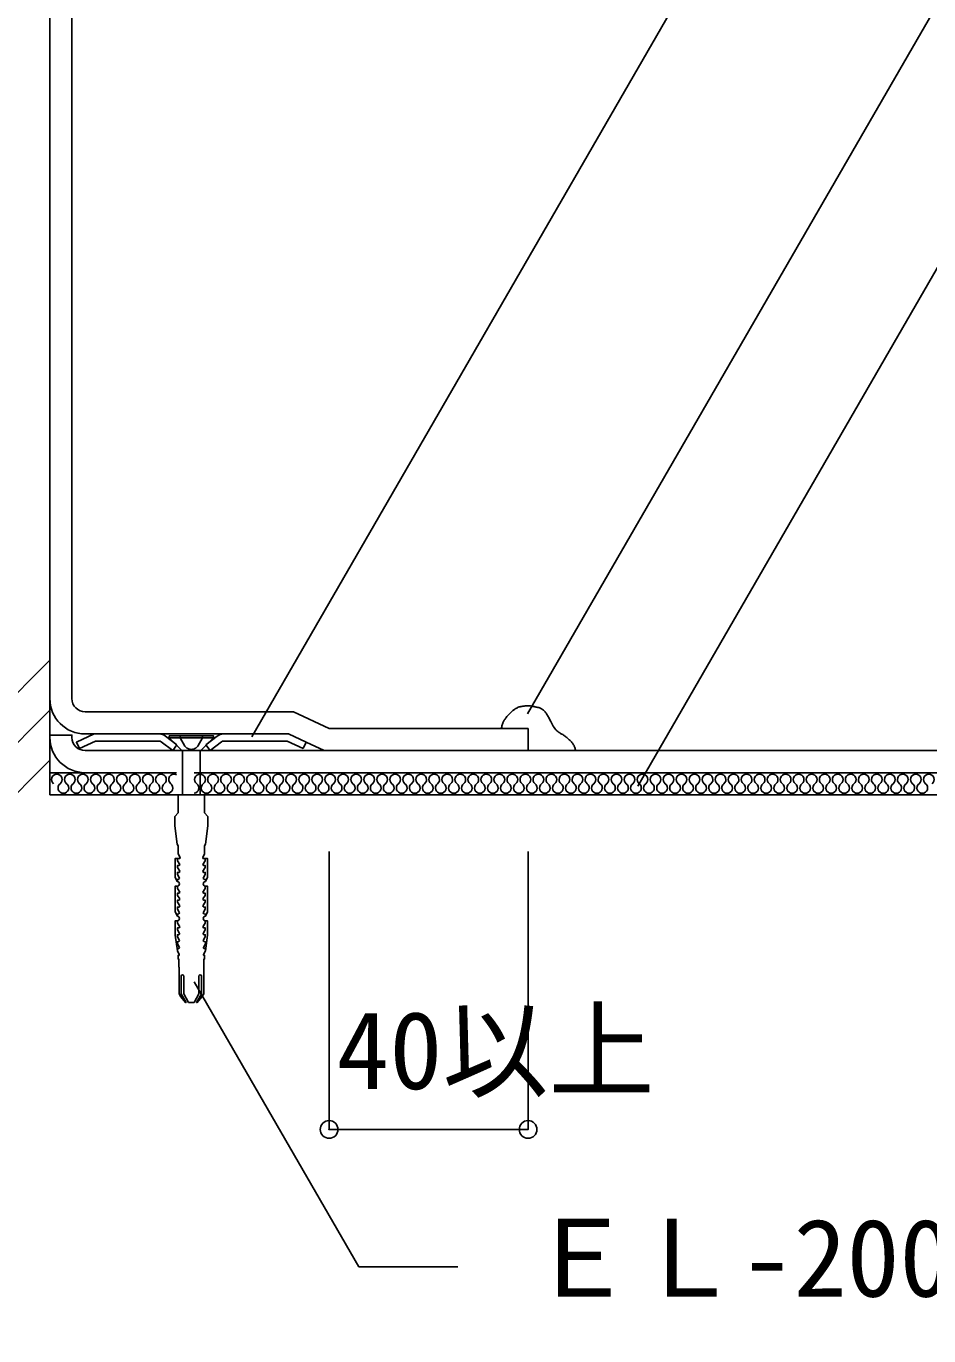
# Model space of a CAD drawing. Units: millimetres, scale not verified. Extents: x -591 to 689, y -980 to 988.
# Drawn here: x -326.2 to -122, y 265.8 to 562.2 of the extents above; entities that cross this region are included whole.
import ezdxf
from ezdxf.enums import TextEntityAlignment as Align

# ---------------------------------------------------------------- set-up
doc = ezdxf.new("R2010")
doc.units = ezdxf.units.MM
doc.header["$LTSCALE"] = 8
doc.header["$PDMODE"] = 32
doc.header["$PDSIZE"] = 4
doc.linetypes.add('DASHED3', pattern=[4, 3, -1])
for name, color, linetype in [('4-2', 7, 'Continuous'), ('4-4', 2, 'Continuous'), ('4-6', 2, 'Continuous'), ('4-7', 7, 'Continuous'), ('4-A', 7, 'Continuous'), ('4-B', 7, 'Continuous'), ('4-D', 4, 'Continuous'), ('4-E', 4, 'Continuous')]:
    doc.layers.add(name, color=color, linetype=linetype)
doc.styles.add('ＭＳ ゴシック', font='')
doc.styles.get('ＭＳ ゴシック').set_extended_font_data('MS Gothic')

msp = doc.modelspace()

# ---------------------------------------------------------------- linework, layer by layer
at = {"layer": '4-2'}
for p, q in [((-320.841, 778.231), (-320.841, 388.231)), ((-310.826, 401.999), (-312.841, 401.999)), ((-262.826, 400.134), (-258.745, 398.231)), ((-312.841, 398.231), (-212.657, 398.231)), ((-320.841, 393.231), (-292.161, 393.231)), ((-288.161, 393.231), (569.159, 393.231)), ((-320.841, 388.231), (569.159, 388.231))]:
    msp.add_line(p, q, dxfattribs=at)
at = {"layer": '4-2', "color": 2}
msp.add_line((-315.841, 409.999), (-315.841, 778.231), dxfattribs=at)
at = {"layer": '4-2'}
for points in [[(-218.654, 403.231), (-218.636, 403.362), (-218.603, 403.587), (-218.565, 403.81), (-218.52, 404.031), (-218.464, 404.247), (-218.395, 404.459), (-218.348, 404.579), (-218.307, 404.671), (-218.229, 404.827), (-218.142, 404.979), (-218.047, 405.127), (-217.947, 405.273), (-217.842, 405.415), (-217.78, 405.497), (-217.706, 405.591), (-217.576, 405.752), (-217.443, 405.91), (-217.308, 406.065), (-217.17, 406.219), (-217.031, 406.37), (-216.95, 406.458), (-216.864, 406.549), (-216.715, 406.705), (-216.563, 406.858), (-216.408, 407.008), (-216.25, 407.154), (-216.086, 407.296), (-215.989, 407.375), (-215.901, 407.444), (-215.747, 407.558), (-215.588, 407.666), (-215.424, 407.767), (-215.257, 407.86), (-215.085, 407.943), (-214.984, 407.987), (-214.87, 408.032), (-214.67, 408.099), (-214.466, 408.155), (-214.26, 408.203)], [(-214.26, 408.203), (-214.05, 408.242), (-213.84, 408.276), (-213.717, 408.293), (-213.568, 408.312), (-213.312, 408.339), (-213.056, 408.357), (-212.8, 408.367), (-212.544, 408.365), (-212.29, 408.351), (-212.144, 408.337), (-212.037, 408.323), (-211.852, 408.294), (-211.668, 408.26), (-211.484, 408.222), (-211.3, 408.182), (-211.115, 408.141), (-211.008, 408.118), (-210.886, 408.093), (-210.675, 408.049), (-210.465, 408.003), (-210.258, 407.951), (-210.056, 407.888), (-209.859, 407.813), (-209.749, 407.761), (-209.649, 407.708), (-209.484, 407.605), (-209.326, 407.488), (-209.175, 407.36), (-209.032, 407.223), (-208.896, 407.078), (-208.821, 406.991), (-208.736, 406.888), (-208.598, 406.707), (-208.468, 406.521), (-208.345, 406.33), (-208.227, 406.137), (-208.114, 405.94), (-208.05, 405.826), (-207.983, 405.703)], [(-207.983, 405.703), (-207.869, 405.489), (-207.757, 405.275), (-207.646, 405.06), (-207.535, 404.844), (-207.424, 404.628), (-207.359, 404.503), (-207.271, 404.334), (-207.114, 404.044), (-206.95, 403.76), (-206.775, 403.483), (-206.587, 403.216), (-206.381, 402.963), (-206.253, 402.824), (-206.207, 402.777), (-206.126, 402.698), (-206.041, 402.621), (-205.955, 402.547), (-205.866, 402.476), (-205.774, 402.408), (-205.72, 402.37), (-205.631, 402.311), (-205.472, 402.214), (-205.311, 402.123), (-205.148, 402.034), (-204.985, 401.945), (-204.825, 401.853), (-204.733, 401.797), (-204.641, 401.738), (-204.485, 401.63), (-204.332, 401.517), (-204.183, 401.4), (-204.035, 401.28), (-203.889, 401.158), (-203.805, 401.086), (-203.699, 400.997), (-203.517, 400.842), (-203.338, 400.684), (-203.163, 400.523), (-202.993, 400.357)], [(-315.841, 401.231), (-315.841, 401.731), (-320.841, 401.731)], [(-202.993, 400.357), (-202.83, 400.183), (-202.738, 400.079), (-202.687, 400.017), (-202.6, 399.908), (-202.518, 399.795), (-202.44, 399.68), (-202.368, 399.561), (-202.301, 399.44), (-202.265, 399.368), (-202.218, 399.267), (-202.146, 399.088), (-202.084, 398.905), (-202.03, 398.719), (-201.981, 398.531), (-201.935, 398.341), (-201.909, 398.231)]]:
    msp.add_lwpolyline(points, dxfattribs=at)
for centre, radius in [((-312.841, 409.999), 8), ((-312.841, 401.231), 8), ((-312.841, 401.231), 3)]:
    msp.add_arc(centre, radius, 180, 270, dxfattribs=at)
at = {"layer": '4-4'}
for p, q in [((-312.841, 406.999), (-265.718, 406.999)), ((-265.718, 406.999), (-257.637, 403.231)), ((-257.637, 403.231), (-212.657, 403.231)), ((-212.657, 403.231), (-212.657, 398.231)), ((-212.657, 398.231), (-66.513, 398.231))]:
    msp.add_line(p, q, dxfattribs=at)
msp.add_arc((-312.841, 409.999), 3, 180, 270, dxfattribs=at)
at = {"layer": '4-6'}
for p, q in [((-310.471, 400.399), (-314.15, 398.684)), ((-296.142, 401.999), (-310.826, 401.999)), ((-296.142, 400.399), (-310.471, 400.399)), ((-295.655, 400.233), (-293.052, 398.231)), ((-294.679, 401.502), (-292.076, 399.499)), ((-282.973, 401.502), (-285.576, 399.499)), ((-281.997, 400.233), (-284.6, 398.231)), ((-281.51, 401.999), (-266.826, 401.999)), ((-281.51, 400.399), (-267.181, 400.399)), ((-267.181, 400.399), (-263.502, 398.684)), ((-266.826, 401.999), (-262.826, 400.134)), ((-262.826, 400.134), (-263.502, 398.684)), ((-292.076, 399.499), (-293.052, 398.231)), ((-285.576, 399.499), (-284.6, 398.231))]:
    msp.add_line(p, q, dxfattribs=at)
at = {"layer": '4-6', "color": 4}
for p, q in [((-281.51, 401.999), (-296.142, 401.999)), ((-293.052, 398.231), (-284.6, 398.231))]:
    msp.add_line(p, q, dxfattribs=at)
at = {"layer": '4-6'}
msp.add_lwpolyline([(-310.826, 401.999), (-314.826, 400.134), (-314.15, 398.684)], dxfattribs=at)
for centre, radius, start, end in [((-296.142, 399.599), 2.4, 52.43141, 90), ((-296.142, 399.599), 0.8, 52.43141, 90), ((-281.51, 399.599), 2.4, 90, 127.56859), ((-281.51, 399.599), 0.8, 90, 127.56859)]:
    msp.add_arc(centre, radius, start, end, dxfattribs=at)
at = {"layer": '4-7'}
for p, q in [((-293.826, 401.606), (-293.826, 401.106)), ((-293.826, 401.106), (-290.951, 398.231)), ((-283.826, 401.106), (-293.826, 401.106)), ((-283.826, 401.106), (-286.701, 398.231)), ((-286.701, 398.231), (-290.951, 398.231)), ((-290.826, 398.231), (-290.826, 388.231)), ((-286.826, 398.231), (-286.826, 388.231)), ((-291.995, 368.607), (-291.995, 368.607)), ((-291.995, 368.607), (-291.995, 368.607)), ((-285.657, 368.607), (-285.657, 368.607)), ((-285.657, 368.607), (-285.657, 368.607)), ((-291.995, 352.94), (-291.562, 352.115)), ((-285.657, 352.94), (-286.09, 352.115))]:
    msp.add_line(p, q, dxfattribs=at)
at = {"layer": '4-7', "linetype": 'DASHED3'}
for p, q in [((-291.376, 401.106), (-291.376, 401.606)), ((-291.376, 401.106), (-290.293, 399.231)), ((-286.276, 401.106), (-287.359, 399.231)), ((-286.276, 401.106), (-286.276, 401.606))]:
    msp.add_line(p, q, dxfattribs=at)
at = {"layer": '4-7'}
for points in [[(-283.826, 401.106), (-283.826, 401.606), (-293.826, 401.606)], [(-291.826, 384.136), (-291.826, 388.231), (-288.826, 388.231)], [(-285.826, 384.136), (-285.826, 388.231), (-288.826, 388.231)], [(-291.826, 384.136), (-292.576, 383.311), (-292.576, 381.212), (-292.028, 377.095), (-291.786, 376.687), (-291.826, 376.687), (-291.826, 374.873), (-291.393, 374.049)], [(-285.826, 384.136), (-285.076, 383.311), (-285.076, 381.212), (-285.624, 377.095), (-285.866, 376.687), (-285.826, 376.687), (-285.826, 374.873), (-286.259, 374.049)], [(-291.523, 373.801), (-292.501, 373.801), (-292.501, 369.568), (-292, 368.607), (-291.995, 368.607)], [(-291.455, 372.482), (-291.962, 373.307), (-291.962, 373.801)], [(-286.197, 372.482), (-285.69, 373.307), (-285.69, 373.801)], [(-286.129, 373.801), (-285.151, 373.801), (-285.151, 369.568), (-285.652, 368.607), (-285.657, 368.607)], [(-291.455, 370.915), (-291.962, 371.74), (-291.962, 372.217), (-291.613, 372.235)], [(-291.512, 369.349), (-291.962, 370.173), (-291.962, 370.651), (-291.614, 370.668)], [(-286.197, 370.915), (-285.69, 371.74), (-285.69, 372.217), (-286.039, 372.235)], [(-286.14, 369.349), (-285.69, 370.173), (-285.69, 370.651), (-286.038, 370.668)], [(-291.962, 367.535), (-292.501, 367.535), (-292.501, 361.737), (-291.995, 360.773)], [(-291.995, 368.607), (-291.991, 369.084), (-291.674, 369.101)], [(-291.455, 366.215), (-291.962, 367.04), (-291.962, 367.535)], [(-286.197, 366.215), (-285.69, 367.04), (-285.69, 367.535)], [(-285.657, 368.607), (-285.661, 369.084), (-285.978, 369.101)], [(-285.69, 367.535), (-285.151, 367.535), (-285.151, 361.737), (-285.657, 360.773)], [(-291.455, 364.649), (-291.962, 365.473), (-291.962, 365.951), (-291.614, 365.968)], [(-286.197, 364.649), (-285.69, 365.473), (-285.69, 365.951), (-286.038, 365.968)], [(-291.455, 363.082), (-291.962, 363.907), (-291.962, 364.384), (-291.614, 364.401)], [(-291.512, 361.515), (-291.962, 362.34), (-291.962, 362.817), (-291.614, 362.835)], [(-286.197, 363.082), (-285.69, 363.907), (-285.69, 364.384), (-286.038, 364.401)], [(-286.14, 361.515), (-285.69, 362.34), (-285.69, 362.817), (-286.038, 362.835)], [(-291.962, 359.701), (-292.501, 359.701), (-292.501, 356.453), (-291.995, 352.94), (-291.995, 353.417), (-291.686, 353.435)], [(-291.995, 360.773), (-291.991, 361.251), (-291.671, 361.268)], [(-291.455, 358.382), (-291.962, 359.207), (-291.962, 359.701)], [(-286.197, 358.382), (-285.69, 359.207), (-285.69, 359.701)], [(-285.657, 360.773), (-285.661, 361.251), (-285.982, 361.268)], [(-285.69, 359.701), (-285.151, 359.701), (-285.151, 356.453), (-285.657, 352.94), (-285.658, 353.417), (-285.966, 353.435)], [(-291.519, 355.249), (-291.983, 356.073), (-291.979, 356.551), (-291.644, 356.568)], [(-291.487, 356.815), (-291.967, 357.64), (-291.962, 358.117), (-291.614, 358.135)], [(-286.165, 356.815), (-285.685, 357.64), (-285.69, 358.117), (-286.038, 358.135)], [(-286.133, 355.249), (-285.669, 356.073), (-285.673, 356.551), (-286.008, 356.568)], [(-291.541, 353.682), (-291.992, 354.507), (-291.99, 354.984), (-291.667, 355.001)], [(-286.111, 353.682), (-285.66, 354.507), (-285.662, 354.984), (-285.985, 355.001)], [(-291.692, 351.868), (-291.826, 351.868), (-291.826, 351.085), (-291.676, 351.085), (-291.676, 349.477), (-291.67, 349.477)], [(-285.96, 351.868), (-285.826, 351.868), (-285.826, 351.085), (-285.976, 351.085), (-285.976, 349.477), (-285.982, 349.477)], [(-291.619, 349.147), (-291.619, 343.196), (-291.179, 342.545), (-290.176, 341.231), (-290.027, 341.231), (-291.112, 343.196), (-291.112, 347.168)], [(-290.528, 347.168), (-290.528, 343.196), (-289.443, 341.231), (-288.826, 341.231)], [(-287.124, 347.168), (-287.124, 343.196), (-288.209, 341.231), (-288.826, 341.231)], [(-286.033, 349.147), (-286.033, 343.196), (-286.473, 342.545), (-287.476, 341.231), (-287.625, 341.231), (-286.54, 343.196), (-286.54, 347.168)]]:
    msp.add_lwpolyline(points, dxfattribs=at)
at = {"layer": '4-7', "linetype": 'DASHED3'}
msp.add_arc((-288.826, 400.342), 1.84, 217.11751, 322.88248, dxfattribs=at)
at = {"layer": '4-7'}
for centre, major_axis, start_param, end_param in [((-291.534, 373.973), (0, -0.172), 0.06848, 2.1628795), ((-286.118, 373.973), (0, -0.172), 4.1203058, 6.2147054), ((-291.662, 372.458), (0, -0.229), 0.2312026, 1.6765256), ((-291.662, 370.891), (0, -0.229), 0.2312026, 1.6765256), ((-285.99, 372.458), (0, -0.229), 4.6066597, 6.0519827), ((-285.99, 370.891), (0, -0.229), 4.6066597, 6.0519827), ((-292.016, 368.071), (0, -0.536), 0.0442118, 3.0973809), ((-291.719, 369.324), (0, -0.229), 0.2312026, 1.6765256), ((-285.933, 369.324), (0, -0.229), 4.6066597, 6.0519827), ((-285.636, 368.071), (0, -0.536), 3.1858044, 6.2389735), ((-291.662, 366.191), (0, -0.229), 0.2312026, 1.6765256), ((-291.662, 364.624), (0, -0.229), 0.2312026, 1.6765256), ((-285.99, 366.191), (0, -0.229), 4.6066597, 6.0519827), ((-285.99, 364.624), (0, -0.229), 4.6066597, 6.0519827), ((-291.662, 363.058), (0, -0.229), 0.2312026, 1.6765256), ((-285.99, 363.058), (0, -0.229), 4.6066597, 6.0519827), ((-292.016, 360.237), (0, -0.536), 0.0442118, 3.0973809), ((-291.719, 361.491), (0, -0.229), 0.2312026, 1.6765256), ((-285.933, 361.491), (0, -0.229), 4.6066597, 6.0519827), ((-285.636, 360.237), (0, -0.536), 3.1858044, 6.2389735), ((-291.694, 356.791), (0, -0.229), 0.2312026, 1.6765256), ((-291.662, 358.358), (0, -0.229), 0.2312026, 1.6765256), ((-285.99, 358.358), (0, -0.229), 4.6066597, 6.0519827), ((-285.958, 356.791), (0, -0.229), 4.6066597, 6.0519827), ((-291.749, 353.658), (0, -0.229), 0.2312026, 1.6765256), ((-291.726, 355.224), (0, -0.229), 0.2312026, 1.6765256), ((-285.926, 355.224), (0, -0.229), 4.6066597, 6.0519827), ((-285.903, 353.658), (0, -0.229), 4.6066597, 6.0519827), ((-291.705, 352.041), (0, -0.174), 0.0818475, 2.1771705), ((-285.947, 352.041), (0, -0.174), 4.1060148, 6.2013378), ((-292.346, 349.183), (0, -0.8), 1.5261677, 1.947508), ((-290.82, 347.158), (0, -0.321), 1.5390306, 4.6806232), ((-286.832, 347.158), (0, -0.321), 1.6025621, 4.7441547), ((-285.306, 349.183), (0, -0.8), 4.3356773, 4.7570176)]:
    msp.add_ellipse(centre, major_axis=major_axis, ratio=0.909574, start_param=start_param, end_param=end_param, dxfattribs=at)
at = {"layer": '4-A'}
for p, q in [((-275.175, 401.354), (-146.207, 624.734)), ((-212.778, 406.542), (-109.9, 584.734)), ((-187.84, 390.208), (-98.625, 544.734)), ((-288.189, 345.899), (-250.945, 281.39)), ((-228.565, 281.39), (-250.945, 281.39))]:
    msp.add_line(p, q, dxfattribs=at)
at = {"layer": '4-B'}
for p, q in [((-257.661, 312.496), (-257.661, 375.423)), ((-212.657, 312.496), (-212.657, 375.423)), ((-257.661, 312.496), (-212.657, 312.496))]:
    msp.add_line(p, q, dxfattribs=at)
at = {"layer": '4-B', "color": 1}
for p in [(-257.661, 312.496), (-212.657, 312.496)]:
    msp.add_point(p, dxfattribs=at)
at = {"layer": '4-D'}
for centre, start, end in [((-319.252, 391.689), 307.52351, 232.47649), ((-316.309, 391.689), 307.52351, 232.47649), ((-313.365, 391.689), 307.52351, 232.47649), ((-310.421, 391.689), 307.52351, 232.47649), ((-307.477, 391.689), 307.52351, 232.47649), ((-304.533, 391.689), 307.52351, 232.47649), ((-301.589, 391.689), 307.52351, 232.47649), ((-298.645, 391.689), 307.52351, 232.47649), ((-295.701, 391.689), 307.52351, 232.47649), ((-292.757, 391.689), 60.44214, 232.47649), ((-286.869, 391.689), 307.52351, 232.47649), ((-283.925, 391.689), 307.52351, 232.47649), ((-280.982, 391.689), 307.52351, 232.47649), ((-278.038, 391.689), 307.52351, 232.47649), ((-275.094, 391.689), 307.52351, 232.47649), ((-272.15, 391.689), 307.52351, 232.47649), ((-269.206, 391.689), 307.52351, 232.47649), ((-266.262, 391.689), 307.52351, 232.47649), ((-263.318, 391.689), 307.52351, 232.47649), ((-260.374, 391.689), 307.52351, 232.47649), ((-257.43, 391.689), 307.52351, 232.47649), ((-254.486, 391.689), 307.52351, 232.47649), ((-251.542, 391.689), 307.52351, 232.47649), ((-248.598, 391.689), 307.52351, 232.47649), ((-245.654, 391.689), 307.52351, 232.47649), ((-242.711, 391.689), 307.52351, 232.47649), ((-239.767, 391.689), 307.52351, 232.47649), ((-236.823, 391.689), 307.52351, 232.47649), ((-233.879, 391.689), 307.52351, 232.47649), ((-230.935, 391.689), 307.52351, 232.47649), ((-227.991, 391.689), 307.52351, 232.47649), ((-225.047, 391.689), 307.52351, 232.47649), ((-222.103, 391.689), 307.52351, 232.47649), ((-219.159, 391.689), 307.52351, 232.47649), ((-216.215, 391.689), 307.52351, 232.47649), ((-213.271, 391.689), 307.52351, 232.47649), ((-210.327, 391.689), 307.52351, 232.47649), ((-207.384, 391.689), 307.52351, 232.47649), ((-204.44, 391.689), 307.52351, 232.47649), ((-201.496, 391.689), 307.52351, 232.47649), ((-198.552, 391.689), 307.52351, 232.47649), ((-195.608, 391.689), 307.52351, 232.47649), ((-192.664, 391.689), 307.52351, 232.47649), ((-189.72, 391.689), 307.52351, 232.47649), ((-186.776, 391.689), 307.52351, 232.47649), ((-183.832, 391.689), 307.52351, 232.47649), ((-180.888, 391.689), 307.52351, 232.47649), ((-177.944, 391.689), 307.52351, 232.47649), ((-175, 391.689), 307.52351, 232.47649), ((-172.056, 391.689), 307.52351, 232.47649), ((-169.113, 391.689), 307.52351, 232.47649), ((-166.169, 391.689), 307.52351, 232.47649), ((-163.225, 391.689), 307.52351, 232.47649), ((-160.281, 391.689), 307.52351, 232.47649), ((-157.337, 391.689), 307.52351, 232.47649), ((-154.393, 391.689), 307.52351, 232.47649), ((-151.449, 391.689), 307.52351, 232.47649), ((-148.505, 391.689), 307.52351, 232.47649), ((-145.561, 391.689), 307.52351, 232.47649), ((-142.617, 391.689), 307.52351, 232.47649), ((-139.673, 391.689), 307.52351, 232.47649), ((-136.729, 391.689), 307.52351, 232.47649), ((-133.786, 391.689), 307.52351, 232.47649), ((-130.842, 391.689), 307.52351, 232.47649), ((-127.898, 391.689), 307.52351, 232.47649), ((-124.954, 391.689), 307.52351, 232.47649), ((-122.01, 391.689), 307.52351, 232.47649), ((-317.781, 389.773), 127.52351, 52.47649), ((-314.837, 389.773), 127.52351, 52.47649), ((-311.893, 389.773), 127.52351, 52.47649), ((-308.949, 389.773), 127.52351, 52.47649), ((-306.005, 389.773), 127.52351, 52.47649), ((-303.061, 389.773), 127.52351, 52.47649), ((-300.117, 389.773), 127.52351, 52.47649), ((-297.173, 389.773), 127.52351, 52.47649), ((-294.229, 389.773), 127.52351, 52.47649), ((-288.341, 389.773), 278.57624, 52.47649), ((-285.397, 389.773), 127.52351, 52.47649), ((-282.453, 389.773), 127.52351, 52.47649), ((-279.51, 389.773), 127.52351, 52.47649), ((-276.566, 389.773), 127.52351, 52.47649), ((-273.622, 389.773), 127.52351, 52.47649), ((-270.678, 389.773), 127.52351, 52.47649), ((-267.734, 389.773), 127.52351, 52.47649), ((-264.79, 389.773), 127.52351, 52.47649), ((-261.846, 389.773), 127.52351, 52.47649), ((-258.902, 389.773), 127.52351, 52.47649), ((-255.958, 389.773), 127.52351, 52.47649), ((-253.014, 389.773), 127.52351, 52.47649), ((-250.07, 389.773), 127.52351, 52.47649), ((-247.126, 389.773), 127.52351, 52.47649), ((-244.183, 389.773), 127.52351, 52.47649), ((-241.239, 389.773), 127.52351, 52.47649), ((-238.295, 389.773), 127.52351, 52.47649), ((-235.351, 389.773), 127.52351, 52.47649), ((-232.407, 389.773), 127.52351, 52.47649), ((-229.463, 389.773), 127.52351, 52.47649), ((-226.519, 389.773), 127.52351, 52.47649), ((-223.575, 389.773), 127.52351, 52.47649), ((-220.631, 389.773), 127.52351, 52.47649), ((-217.687, 389.773), 127.52351, 52.47649), ((-214.743, 389.773), 127.52351, 52.47649), ((-211.799, 389.773), 127.52351, 52.47649), ((-208.855, 389.773), 127.52351, 52.47649), ((-205.912, 389.773), 127.52351, 52.47649), ((-202.968, 389.773), 127.52351, 52.47649), ((-200.024, 389.773), 127.52351, 52.47649), ((-197.08, 389.773), 127.52351, 52.47649), ((-194.136, 389.773), 127.52351, 52.47649), ((-191.192, 389.773), 127.52351, 52.47649), ((-188.248, 389.773), 127.52351, 52.47649), ((-185.304, 389.773), 127.52351, 52.47649), ((-182.36, 389.773), 127.52351, 52.47649), ((-179.416, 389.773), 127.52351, 52.47649), ((-176.472, 389.773), 127.52351, 52.47649), ((-173.528, 389.773), 127.52351, 52.47649), ((-170.585, 389.773), 127.52351, 52.47649), ((-167.641, 389.773), 127.52351, 52.47649), ((-164.697, 389.773), 127.52351, 52.47649), ((-161.753, 389.773), 127.52351, 52.47649), ((-158.809, 389.773), 127.52351, 52.47649), ((-155.865, 389.773), 127.52351, 52.47649), ((-152.921, 389.773), 127.52351, 52.47649), ((-149.977, 389.773), 127.52351, 52.47649), ((-147.033, 389.773), 127.52351, 52.47649), ((-144.089, 389.773), 127.52351, 52.47649), ((-141.145, 389.773), 127.52351, 52.47649), ((-138.201, 389.773), 127.52351, 52.47649), ((-135.257, 389.773), 127.52351, 52.47649), ((-132.314, 389.773), 127.52351, 52.47649), ((-129.37, 389.773), 127.52351, 52.47649), ((-126.426, 389.773), 127.52351, 52.47649), ((-123.482, 389.773), 127.52351, 52.47649)]:
    msp.add_arc(centre, 1.208, start, end, dxfattribs=at)
at = {"layer": '4-E'}
for p, q in [((-470.841, 268.669), (-320.841, 418.669)), ((-470.841, 257.355), (-320.841, 407.355)), ((-470.841, 246.041), (-320.841, 396.041))]:
    msp.add_line(p, q, dxfattribs=at)

# ---------------------------------------------------------------- texts
at = {"layer": '4-A', "style": 'ＭＳ ゴシック'}
msp.add_text('ＥＬ-2001注入', height=17.6, dxfattribs=at).set_placement((-212.565, 269.39), align=Align.BOTTOM_LEFT)
at = {"layer": '4-B', "style": 'ＭＳ ゴシック'}
msp.add_text('40以上', height=17.6, dxfattribs=at).set_placement((-255.998, 316.371), align=Align.BOTTOM_LEFT)

doc.saveas('drawing.dxf')
